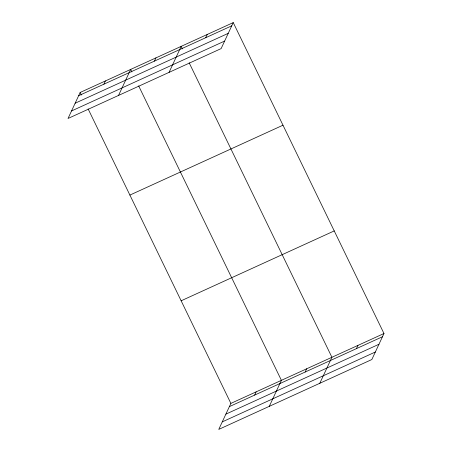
<?xml version="1.0" encoding="UTF-8"?>
<svg xmlns="http://www.w3.org/2000/svg" width="452" height="452" viewBox="0 0 452 452"><rect width="100%" height="100%" fill="white"/><g stroke="black" fill="none" stroke-linecap="round" stroke-linejoin="round"><path stroke-width="0.68" d="M233.243 22.6L80.151 92.474L68.026 118.48L221.118 48.607L233.243 22.6L383.974 333.519L371.849 359.526L218.757 429.4L230.882 403.393L383.974 333.519M103.909 84.174L105.412 80.948M118.548 95.423L130.673 69.416L131.899 71.947M154.426 61.116L155.934 57.884M169.065 72.365L181.19 46.358L182.422 48.889M205.711 37.708L207.219 34.476M254.64 395.093L256.143 391.867M269.279 406.342L281.404 380.335L138.657 85.886M305.156 372.036L306.665 368.809M319.796 383.285L331.921 357.278L189.173 62.822M356.442 348.628L357.95 345.401M78.648 95.705L231.735 25.832M75.145 103.22L228.232 33.346M71.529 110.966L224.621 41.087M129.893 195.078L282.986 125.204M181.145 300.789L334.231 230.915M229.379 406.625L382.465 336.751M225.876 414.139L378.962 344.266M222.26 421.885L375.352 352.006M80.151 92.474L81.383 95.01M88.134 108.943L230.882 403.393"/></g></svg>
